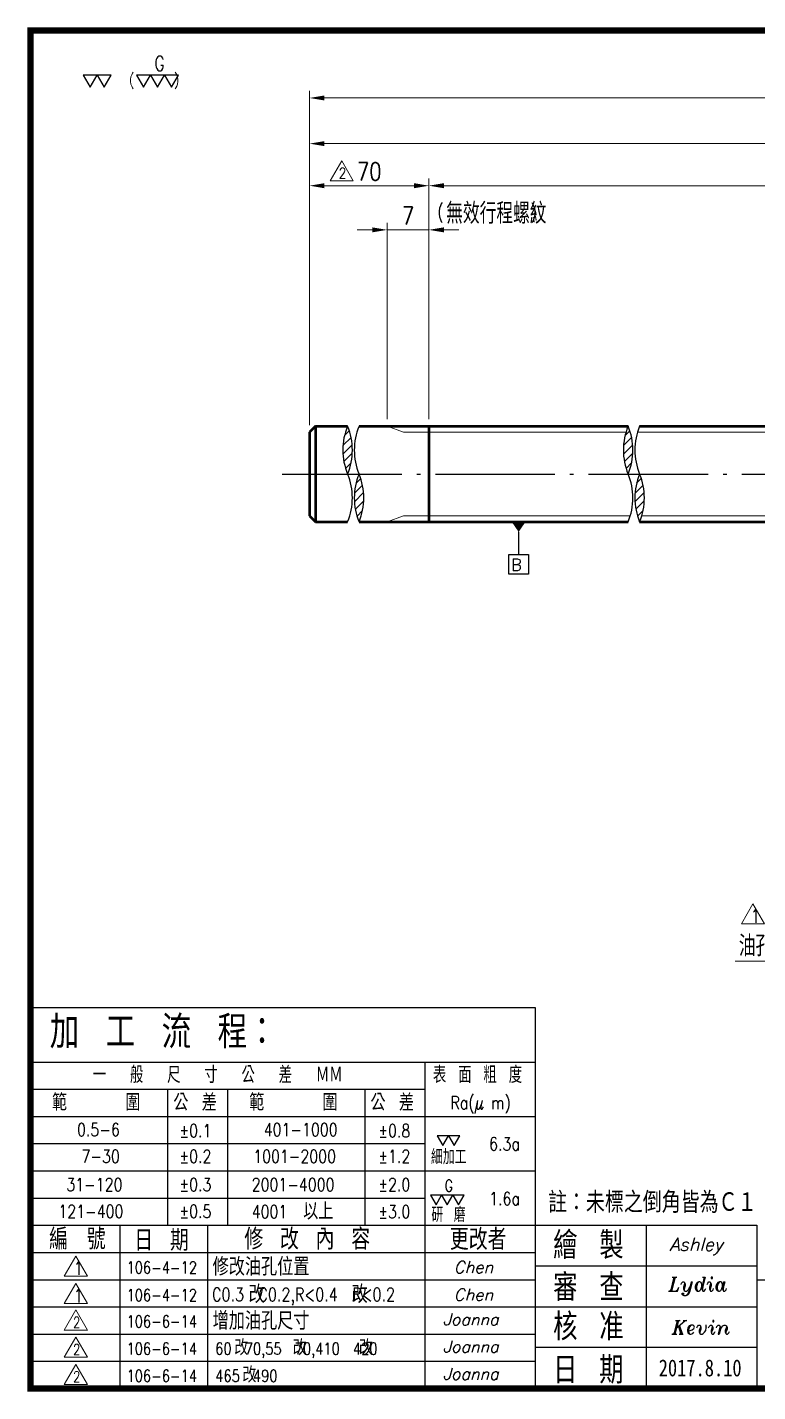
# Model space of a CAD drawing. Header units: millimetres. Extents: x 2335 to 2657, y 96 to 324.
# Drawn here: x 2335.1 to 2457.4, y 96.1 to 324.5 of the extents above; entities that cross this region are included whole.
import ezdxf
from ezdxf.enums import TextEntityAlignment as Align

# ---------------------------------------------------------------- set-up
doc = ezdxf.new("R2010")
doc.units = ezdxf.units.MM
doc.header["$LTSCALE"] = 10
doc.linetypes.add('C', pattern=[2.5625, 2, -0.25, 0.0625, -0.25])
doc.layers.get('0').update_dxf_attribs({"linetype": 'CONTINUOUS'})
doc.layers.get('DEFPOINTS').update_dxf_attribs({"linetype": 'CONTINUOUS'})
for name, color, linetype, lineweight in [('03', 94, 'CONTINUOUS', 15), ('04', 4, 'CONTINUOUS', 5), ('AM_0', 7, 'CONTINUOUS', 50), ('AM_4', 3, 'CONTINUOUS', 25)]:
    doc.layers.add(name, color=color, linetype=linetype, lineweight=lineweight)
doc.layers.add('C', color=5, linetype='C')
doc.layers.add('L1', color=4, linetype='CONTINUOUS')
doc.styles.add('BW_SIMPLEX', font='romans.shx', dxfattribs={"width": 0.8, "bigfont": 'chineset.shx'})
doc.styles.add('ROMANC', font='romanc.shx', dxfattribs={"bigfont": 'bigfont.shx'})
doc.styles.add('SIMPLEX', font='SIMPLEX.shx', dxfattribs={"width": 0.8, "height": 3, "bigfont": 'chineset.shx'})
doc.styles.get("Standard").update_dxf_attribs({"font": 'TXT', "width": 0.8, "bigfont": 'CHINESET'})
doc.styles.add('WW', font='ITALICT.SHX')
doc.dimstyles.get("Standard").update_dxf_attribs({"dimscale": 0, "dimtxt": 6, "dimasz": 2.5, "dimexe": 1.2, "dimexo": 1.2, "dimgap": 1.5, "dimtad": 1, "dimdec": 3, "dimrnd": 0.0005, "dimdsep": 46, "dimtxsty": 'SIMPLEX', "dimcen": 0.09, "dimclrd": 256, "dimclre": 256, "dimclrt": 256, "dimadec": 1, "dimazin": 2, "dimtp": -0.1, "dimtm": 0.2, "dimtfac": 1, "dimtdec": 3, "dimtmove": 2, "dimatfit": 3, "dimfxl": 0, "dimtvp": 0.790698, "dimlwd": -1, "dimlwe": -1, "dimarcsym": 0})
doc.dimstyles.new('STANDARD$7', dxfattribs={"dimscale": 0, "dimtxt": 4, "dimasz": 2.5, "dimexe": 1.2, "dimexo": 1.2, "dimgap": 1.2, "dimtad": 1, "dimdec": 3, "dimrnd": 0.0005, "dimdsep": 46, "dimtxsty": 'SIMPLEX', "dimcen": 0.09, "dimclrd": 256, "dimclre": 256, "dimclrt": 4, "dimadec": 1, "dimazin": 2, "dimtp": -0.1, "dimtm": 0.2, "dimtfac": 1, "dimtdec": 3, "dimtmove": 2, "dimatfit": 3, "dimfxl": 0, "dimtvp": 0.790698, "dimlwd": -1, "dimlwe": -1, "dimarcsym": 0})

# ---------------------------------------------------------------- blocks, each defined once
blk = doc.blocks.new('*D45')
at = {"layer": '03', "color": 6}
for p, q in [((2402.35, 258.9), (2402.35, 299.15)), ((2587.35, 260.37), (2587.35, 299.15)), ((2584.85, 297.95), (2404.85, 297.95))]:
    blk.add_line(p, q, dxfattribs=at)
for points in [[(2404.85, 298.37), (2404.85, 297.53), (2402.35, 297.95)], [(2584.85, 298.37), (2584.85, 297.53), (2587.35, 297.95)]]:
    blk.add_solid(points, dxfattribs=at)
at = {"layer": 'DEFPOINTS', "color": 0}
for p in [(2402.35, 297.95), (2587.35, 259.17), (2402.35, 257.7)]:
    blk.add_point(p, dxfattribs=at)
at = {"layer": '03', "color": 3, "insert": (2494.85, 300.32), "char_height": 3, "attachment_point": 5, "style": 'SIMPLEX'}
blk.add_mtext('350', dxfattribs=at)
blk = doc.blocks.new('*D48')
at = {"layer": '03', "color": 6}
for p, q in [((2382.35, 258.9), (2382.35, 299.15)), ((2402.35, 258.9), (2402.35, 299.15)), ((2384.85, 297.95), (2399.85, 297.95))]:
    blk.add_line(p, q, dxfattribs=at)
for points in [[(2384.85, 298.37), (2384.85, 297.53), (2382.35, 297.95)], [(2399.85, 298.37), (2399.85, 297.53), (2402.35, 297.95)]]:
    blk.add_solid(points, dxfattribs=at)
at = {"layer": 'DEFPOINTS', "color": 0}
for p in [(2402.35, 297.95), (2382.35, 257.7), (2402.35, 257.7)]:
    blk.add_point(p, dxfattribs=at)
at = {"layer": '03', "color": 3, "insert": (2392.35, 300.32), "char_height": 3, "attachment_point": 5, "style": 'SIMPLEX'}
blk.add_mtext('70', dxfattribs=at)
blk = doc.blocks.new('加工流程1')
at = {"color": 3, "width": 0.9}
blk.add_text('加 工 流 程：', height=16.232, dxfattribs=at).set_placement((0.25, -8.81))
blk = doc.blocks.new('*D58')
at = {"layer": '03', "color": 6}
for p, q in [((2382.35, 257.9), (2382.35, 313.83)), ((2617.35, 256.9), (2617.35, 313.83)), ((2614.85, 312.63), (2384.85, 312.63))]:
    blk.add_line(p, q, dxfattribs=at)
for points in [[(2384.85, 313.05), (2384.85, 312.22), (2382.35, 312.63)], [(2614.85, 313.05), (2614.85, 312.22), (2617.35, 312.63)]]:
    blk.add_solid(points, dxfattribs=at)
at = {"layer": 'DEFPOINTS', "color": 0}
for p in [(2382.35, 312.63), (2382.35, 256.7), (2617.35, 255.7)]:
    blk.add_point(p, dxfattribs=at)
at = {"layer": '03', "color": 3, "insert": (2499.85, 315.01), "char_height": 3, "attachment_point": 5, "style": 'SIMPLEX'}
blk.add_mtext('490', dxfattribs=at)
blk = doc.blocks.new('*D62')
at = {"layer": '03', "color": 6}
for p, q in [((2392.85, 290.56), (2390.35, 290.56)), ((2395.35, 258.9), (2395.35, 291.76)), ((2395.35, 290.56), (2402.35, 290.56)), ((2402.35, 258.9), (2402.35, 291.76)), ((2404.85, 290.56), (2407.35, 290.56))]:
    blk.add_line(p, q, dxfattribs=at)
for points in [[(2392.85, 290.98), (2392.85, 290.14), (2395.35, 290.56)], [(2404.85, 290.98), (2404.85, 290.14), (2402.35, 290.56)]]:
    blk.add_solid(points, dxfattribs=at)
at = {"layer": 'DEFPOINTS', "color": 0}
for p in [(2402.35, 290.56), (2395.35, 257.7), (2402.35, 257.7)]:
    blk.add_point(p, dxfattribs=at)
at = {"layer": '03', "color": 3, "insert": (2398.85, 292.93), "char_height": 3, "attachment_point": 5, "style": 'SIMPLEX'}
blk.add_mtext('7', dxfattribs=at)
blk = doc.blocks.new('*D63')
at = {"layer": '03', "color": 6}
for p, q in [((2382.35, 257.9), (2382.35, 306.19)), ((2587.35, 257.9), (2587.35, 306.19)), ((2384.85, 304.99), (2584.85, 304.99))]:
    blk.add_line(p, q, dxfattribs=at)
for points in [[(2384.85, 305.4), (2384.85, 304.57), (2382.35, 304.99)], [(2584.85, 305.4), (2584.85, 304.57), (2587.35, 304.99)]]:
    blk.add_solid(points, dxfattribs=at)
at = {"layer": 'DEFPOINTS', "color": 0}
for p in [(2587.35, 304.99), (2382.35, 256.7), (2587.35, 256.7)]:
    blk.add_point(p, dxfattribs=at)
at = {"layer": '03', "color": 3, "insert": (2484.85, 307.36), "char_height": 3, "attachment_point": 5, "style": 'SIMPLEX'}
blk.add_mtext('420', dxfattribs=at)

msp = doc.modelspace()

# ---------------------------------------------------------------- hatches: boundary and pattern name
at = {"layer": 'L1'}
h = msp.add_hatch(dxfattribs=at)
h.set_pattern_fill('_USER', color=256, angle=45, style=0, pattern_type=0)
h.set_pattern_definition([(45, (-69.7558, -16.8878), (-0.7071068, 0.7071068), [])])
h.paths.add_polyline_path([(2388.7303, 249.7003, 0.2), (2388.7303, 257.7003, 0.2)])
h.paths.add_polyline_path([(2390.6545, 241.7003, 0.2), (2390.6545, 249.7003, 0.2)])
h = msp.add_hatch(dxfattribs=at)
h.set_pattern_fill('_USER', color=256, angle=45, style=0, pattern_type=0)
h.set_pattern_definition([(45, (-22.8104, -16.8878), (-0.7071068, 0.7071068), [])])
h.paths.add_polyline_path([(2435.6756, 249.7003, 0.2), (2435.6756, 257.7003, 0.2)])
h.paths.add_polyline_path([(2437.5998, 241.7003, 0.2), (2437.5998, 249.7003, 0.2)])

# ---------------------------------------------------------------- linework, layer by layer
msp.add_lwpolyline([(2335.6655, 96.6513, 1.0666, 1.0666, 0), (2656.4777, 96.6513, 1.0666, 1.0666, 0), (2656.4777, 323.9275, 1.0666, 1.0666, 0), (2335.6655, 323.9275, 1.0666, 1.0666, 0)], format="xyseb", close=True)
for points in [[(2346.8474, 316.4565), (2344.5022, 316.4565), (2345.6748, 314.4255)], [(2349.1926, 316.4565), (2346.8474, 316.4565), (2348.02, 314.4255)], [(2355.7635, 316.4565), (2353.4183, 316.4565), (2354.5909, 314.4255)], [(2358.1086, 316.4565), (2355.7635, 316.4565), (2356.936, 314.4255)], [(2360.4538, 316.4565), (2358.1086, 316.4565), (2359.2812, 314.4255)]]:
    msp.add_lwpolyline(points, close=True)
for centre, start, end in [((2398.3303, 253.7003), 157.380135, 202.619865), ((2379.1303, 253.7003), 337.380135, 22.619865), ((2400.2545, 253.7003), 157.380135, 202.619865), ((2445.2756, 253.7003), 157.380135, 202.619865), ((2426.0756, 253.7003), 337.380135, 22.619865), ((2447.1998, 253.7003), 157.380135, 202.619865), ((2379.1303, 245.7003), 337.380135, 22.619865), ((2400.2545, 245.7003), 157.380135, 202.619865), ((2381.0545, 245.7003), 337.380135, 22.619865), ((2426.0756, 245.7003), 337.380135, 22.619865), ((2447.1998, 245.7003), 157.380135, 202.619865), ((2427.9998, 245.7003), 337.380135, 22.619865)]:
    msp.add_arc(centre, 10.4, start, end)
at = {"layer": '03', "color": 3}
for points in [[(2389.6842, 298.7654), (2387.7464, 302.1218), (2385.8087, 298.7654)], [(2458.5048, 174.4017), (2456.567, 177.758), (2454.6292, 174.4017)], [(2345.1863, 115.4653), (2343.2485, 118.8216), (2341.3107, 115.4653)], [(2345.1863, 110.8634), (2343.2485, 114.2197), (2341.3107, 110.8634)], [(2345.1863, 106.4455), (2343.2485, 109.8019), (2341.3107, 106.4455)], [(2345.1863, 101.8918), (2343.2485, 105.2481), (2341.3107, 101.8918)], [(2345.1863, 97.338), (2343.2485, 100.6944), (2341.3107, 97.338)]]:
    msp.add_lwpolyline(points, close=True, dxfattribs=at)
at = {"layer": '04'}
for p, q in [((2395.3542, 257.7003), (2398.1017, 256.7003)), ((2398.1017, 256.7003), (2435.3177, 256.7003)), ((2437.2419, 256.7003), (2474.8542, 256.7003)), ((2398.1017, 242.7003), (2395.3542, 241.7003)), ((2398.1017, 242.7003), (2436.0335, 242.7003)), ((2437.9577, 242.7003), (2474.8542, 242.7003))]:
    msp.add_line(p, q, dxfattribs=at)
at = {"layer": 'AM_0'}
for p, q in [((2383.3542, 257.7003), (2382.3542, 256.7003)), ((2382.3542, 256.7003), (2382.3542, 242.7003)), ((2383.3542, 257.7003), (2388.7303, 257.7003)), ((2383.3542, 257.7003), (2383.3542, 241.7003)), ((2390.6545, 257.7003), (2435.6756, 257.7003)), ((2402.3542, 257.7003), (2402.3542, 241.7003)), ((2437.5998, 257.7003), (2474.8542, 257.7003)), ((2382.3542, 242.7003), (2383.3542, 241.7003)), ((2383.3542, 241.7003), (2388.7303, 241.7003)), ((2390.6545, 241.7003), (2435.6756, 241.7003)), ((2437.5998, 241.7003), (2474.8542, 241.7003))]:
    msp.add_line(p, q, dxfattribs=at)
at = {"layer": 'AM_4'}
for p, q in [((2335.6655, 160.4035), (2420.1386, 160.4035)), ((2420.1386, 160.4035), (2420.1386, 96.6513)), ((2335.6655, 151.2961), (2420.1386, 151.2961)), ((2401.6311, 151.2961), (2401.6311, 96.6513)), ((2335.6655, 146.7423), (2401.6311, 146.7423)), ((2358.6393, 123.9737), (2358.6393, 146.7423)), ((2368.6483, 146.7423), (2368.6483, 123.9737)), ((2391.6129, 146.7423), (2391.6129, 123.9737)), ((2335.6655, 142.1886), (2420.1386, 142.1886)), ((2335.6655, 137.6349), (2401.6311, 137.6349)), ((2335.6655, 133.0811), (2420.1386, 133.0811)), ((2335.6655, 128.5274), (2401.6311, 128.5274)), ((2335.6655, 123.9737), (2457.2403, 123.9737)), ((2350.6239, 123.9737), (2350.6239, 96.3795)), ((2365.2934, 123.9737), (2365.2934, 96.3795)), ((2438.6894, 123.9737), (2438.6894, 96.6513)), ((2457.2403, 123.9737), (2457.2403, 96.6513)), ((2335.6655, 119.4199), (2420.1386, 119.4199)), ((2420.1386, 117.1717), (2457.2403, 117.1717)), ((2335.6655, 114.818), (2420.1386, 114.818)), ((2457.2403, 114.818), (2656.4777, 114.818)), ((2335.6655, 110.3125), (2457.2403, 110.3125)), ((2335.6655, 105.7587), (2420.1386, 105.7587)), ((2420.1386, 103.5678), (2457.2403, 103.5678)), ((2335.6655, 101.205), (2420.1386, 101.205))]:
    msp.add_line(p, q, dxfattribs=at)
for points in [[(2405.6112, 138.941), (2403.735, 138.941), (2404.6731, 137.3162)], [(2407.4873, 138.941), (2405.6112, 138.941), (2406.5492, 137.3162)], [(2404.471, 129.0141), (2402.5949, 129.0141), (2403.533, 127.3893)], [(2406.3472, 129.0141), (2404.471, 129.0141), (2405.4091, 127.3893)], [(2408.2234, 129.0141), (2406.3472, 129.0141), (2407.2853, 127.3893)]]:
    msp.add_lwpolyline(points, close=True, dxfattribs=at)
at = {"layer": 'C', "color": 1}
msp.add_line((2377.8056, 249.7003), (2618.4788, 249.7003), dxfattribs=at)
at = {"layer": 'L1', "color": 4, "linetype": 'ByBlock'}
msp.add_line((2417.3542, 240.0055), (2417.3542, 236.2552), dxfattribs=at)
msp.add_lwpolyline([(2417.3542, 240.0055, 0, 2.3335, 0), (2417.3542, 241.7003, 2.3335, 2.3335, 0)], format="xyseb", dxfattribs=at)
msp.add_lwpolyline([(2415.6874, 232.9216), (2415.6874, 236.2552), (2419.021, 236.2552), (2419.021, 232.9216)], close=True, dxfattribs=at)

# ---------------------------------------------------------------- block references
at = {"layer": 'AM_4', "lineweight": 0, "xscale": 0.3390149756077816, "yscale": 0.3390149756077816, "zscale": 0.3390149756077816}
msp.add_blockref('加工流程1', (2338.7965, 156.5489), dxfattribs=at)

# ---------------------------------------------------------------- texts
at = {"style": 'SIMPLEX', "width": 0.8}
for s, height, p in [('G', 2.4459, (2356.3699, 318.4186)), ('(      )', 1.83751, (2352.1628, 315.6894))]:
    msp.add_text(s, height=height, dxfattribs=at).set_placement(p, align=Align.MIDDLE_LEFT)
at = {"color": 3, "style": 'WW'}
for s, height, p in [('Ashley', 2.17336, (2442.5592, 119.7021)), ('Chen', 2, (2406.4921, 115.9615)), ('Lydia', 2.31065, (2442.4548, 112.9564)), ('Chen', 2, (2406.4921, 111.3596)), ('Joanna', 1.95602, (2404.6834, 107.2294)), ('Joanna', 1.95602, (2404.6834, 102.6757)), ('Joanna', 1.95602, (2404.6834, 98.1219))]:
    msp.add_text(s, height=height, dxfattribs=at).set_placement(p)
msp.add_text('Kevin', height=2.31065, dxfattribs=at).set_placement((2447.866, 106.8839), align=Align.MIDDLE)
at = {"color": 3, "attachment_point": 1, "style": 'BW_SIMPLEX'}
for s, insert, char_height, width in [('2', (2387.269, 300.9417), 1.8, 1.084223), ('{\\C3;1}', (2456.2113, 176.8451), 2.25, 1.355278), ('{\\C3;1}', (2342.8928, 117.9087), 2.25, 1.355278), ('{\\C3;1}', (2342.8928, 113.3068), 2.25, 1.355278), ('2', (2342.771, 108.6218), 1.8, 1.084223), ('2', (2342.771, 104.0681), 1.8, 1.084223), ('2', (2342.771, 99.5144), 1.8, 1.084223)]:
    msp.add_mtext(s, dxfattribs=dict(at, insert=insert, char_height=char_height, width=width))
at = {"insert": (2439.8075, 101.5208), "char_height": 2.831197, "width": 16.049828, "attachment_point": 1, "style": 'BW_SIMPLEX'}
msp.add_mtext('{\\fDFKai-SB|b0|i0|c136|p65;\\W0.51435; \\W0.8;2017.8.10}', dxfattribs=at)
at = {"layer": '03', "color": 0, "style": 'SIMPLEX', "width": 0.8}
msp.add_text('(           )', height=2.2, dxfattribs=at).set_placement((2403.739, 292.5093))
at = {"layer": '03', "color": 0, "insert": (2405.2295, 291.5682), "char_height": 3.5, "attachment_point": 7, "style": 'SIMPLEX'}
msp.add_mtext('無效行程螺紋', dxfattribs=at)
at = {"layer": '03', "color": 3, "insert": (2454.1972, 168.9777), "char_height": 3.5, "attachment_point": 7, "style": 'SIMPLEX'}
msp.add_mtext('油孔     攻穿', dxfattribs=at)
at = {"layer": 'AM_4'}
for s, height, width, p in [('一  般  尺  寸  公  差  ＭＭ', 2.795141, 0.8, (2346.0874, 147.7698)), ('表 面 粗 度', 2.79514, 0.8, (2403.0122, 147.7698)), ('範    圍', 2.79768, 0.9, (2339.2612, 143.1434)), ('公 差', 2.79768, 0.9, (2359.5659, 143.1434)), ('範    圍', 2.79768, 0.9, (2372.2577, 143.1434)), ('公 差', 2.79768, 0.9, (2392.5624, 143.1434)), ('細加工', 2.47344, 0.8, (2402.6886, 134.1859)), ('以上', 2.79768, 0.9, (2381.3114, 124.9285)), ('註：未標之倒角皆為Ｃ１', 3.524658, 0.9, (2422.272, 126.0499)), ('研 磨', 2.47344, 0.8, (2402.7547, 124.5069)), ('編\u3000號^J', 3.50405, 0.9, (2338.7857, 119.9097)), ('日 期', 3.50405, 0.9, (2353.0402, 119.6977)), ('修 改 內 容', 3.50405, 0.9, (2371.4538, 119.905)), ('更改者', 3.50405, 0.9, (2405.8588, 119.8516)), ('繪 製', 4.53465, 0.9, (2423.1281, 118.3477)), ('修改油孔位置', 3, 0.9, (2366.1471, 115.5406)), ('改', 3, 0.9, (2372.1647, 110.9387)), ('改', 3, 0.9, (2389.3867, 110.9387)), ('審 查', 4.53465, 0.9, (2423.1281, 111.3007)), ('增加油孔尺寸', 3, 0.9, (2366.1471, 106.4813)), ('核 准', 4.53465, 0.9, (2423.1281, 104.7124)), ('改', 2.6, 0.9, (2369.7688, 102.2199)), ('改', 2.6, 0.9, (2379.5514, 102.2199)), ('改', 2.6, 0.9, (2390.6177, 102.2199)), ('改', 2.6, 0.9, (2371.1272, 97.6661)), ('日 期', 4.53465, 0.9, (2423.1202, 97.4664))]:
    msp.add_text(s, height=height, dxfattribs=dict(at, width=width)).set_placement(p)
at = {"layer": 'AM_4', "style": 'SIMPLEX', "width": 0.8}
for s, height, p in [('Ra(μ m)', 2.17332, (2405.9487, 143.3928)), ('0.5-6', 2.17332, (2343.4601, 138.9017)), ('%%p0.1', 2.17332, (2360.5755, 138.6978)), ('401-1000', 2.17332, (2374.6992, 138.9017)), ('%%p0.8', 2.17332, (2393.862, 138.6978)), ('6.3a', 2.17332, (2412.4129, 136.5089)), ('7-30', 2.17332, (2344.2051, 134.4144)), ('%%p0.2', 2.17332, (2360.5755, 134.4144)), ('1001-2000', 2.17332, (2372.9358, 134.4144)), ('%%p1.2', 2.17332, (2393.862, 134.4144)), ('31-120', 2.17332, (2341.6719, 129.7)), ('%%p0.3', 2.17332, (2360.5755, 129.7)), ('2001-4000', 2.17332, (2372.681, 129.7)), ('%%p2.0', 2.17332, (2393.862, 129.7)), ('1.6a', 2.17332, (2412.4129, 127.3351)), ('121-400', 2.17332, (2340.3392, 125.2032)), ('%%p0.5', 2.17332, (2360.5755, 125.2032)), ('4001', 2.17332, (2372.681, 125.1463)), ('%%p3.0', 2.17332, (2393.862, 125.1463)), ('106-4-12', 2, (2351.7412, 115.892)), ('106-4-12', 2, (2351.7412, 111.2901)), ('C0.3  C0.2,R<0.4  R<0.2', 2.2, (2366.0509, 111.2901)), ('106-6-14', 2, (2351.7412, 106.8722)), ('106-6-14', 2, (2351.7412, 102.3185)), ('60  70,55  70,410  420', 2, (2366.5854, 102.3185)), ('106-6-14', 2, (2351.7412, 97.7648)), ('465  490', 2, (2366.5854, 97.7648))]:
    msp.add_text(s, height=height, dxfattribs=at).set_placement(p)
msp.add_text('G', height=1.9567, dxfattribs=at).set_placement((2404.9562, 130.5838), align=Align.MIDDLE_LEFT)
at = {"layer": 'L1', "color": 4, "linetype": 'ByBlock', "style": 'ROMANC'}
msp.add_attdef('B', (2416.0713, 233.5131), 'A', height=2.0001, dxfattribs=at)

# ---------------------------------------------------------------- dimensions: what is measured, and where the dimension line sits
at = {"layer": '03'}
for base, p1, p2, text, picture, middle in [((2382.3542, 312.633), (2617.3542, 255.7003), (2382.3542, 256.7003), '490', '*D58', (2499.8542, 315.005)), ((2587.3542, 304.9861), (2382.3542, 256.7003), (2587.3542, 256.7003), '420', '*D63', (2484.8542, 307.3582)), ((2402.3542, 297.9503), (2382.3542, 257.7003), (2402.3542, 257.7003), '70', '*D48', (2392.3542, 300.3224)), ((2402.3542, 297.9503), (2587.3542, 259.1748), (2402.3542, 257.7003), '350', '*D45', (2494.8542, 300.3224))]:
    dim = msp.add_linear_dim(base=base, p1=p1, p2=p2, text=text, dimstyle='Standard', override={"dimscale": 1, "dimtxt": 3, "dimtad": 0, "dimtoh": 1, "dimclrd": 6, "dimclre": 6, "dimclrt": 3}, dxfattribs=at)
    dim.commit()
    dim.dimension.update_dxf_attribs({"geometry": picture, "text_midpoint": middle})
dim = msp.add_linear_dim(base=(2402.3542, 290.5598), p1=(2395.3542, 257.7003), p2=(2402.3542, 257.7003), dimstyle='Standard', override={"dimscale": 1, "dimtxt": 3, "dimtad": 0, "dimtoh": 1, "dimclrd": 6, "dimclre": 6, "dimclrt": 3}, dxfattribs=at)
dim.commit()
dim.dimension.update_dxf_attribs({"geometry": '*D62', "text_midpoint": (2398.8542, 292.9319)})

# ---------------------------------------------------------------- leaders
msp.add_leader([(2485.5537, 161.2221), (2478.5924, 168.1833), (2453.5631, 168.1833)], dimstyle='STANDARD$7', override={"dimscale": 1, "dimtxt": 3, "dimgap": 1.2, "dimtad": 0, "dimtoh": 1, "dimclrd": 6, "dimclre": 6, "dimclrt": 3}, dxfattribs=at)

doc.saveas('drawing.dxf')
